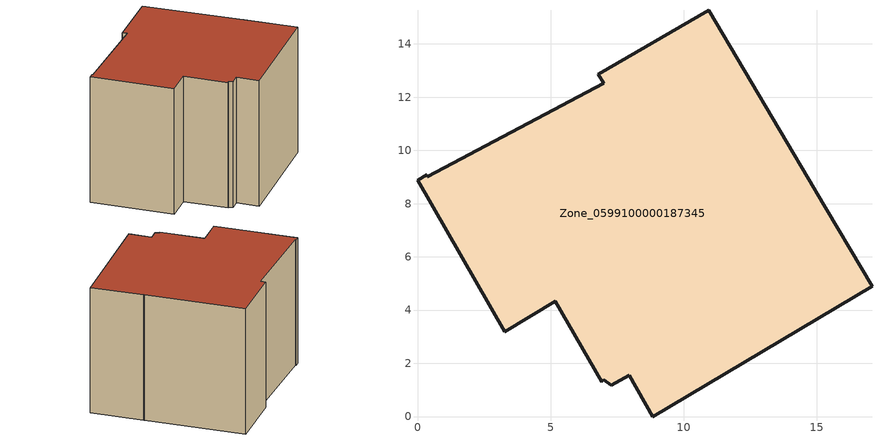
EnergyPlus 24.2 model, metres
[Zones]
Zone_0599100000187345
 floor ground (C_G): 8.84,0 7.95,1.55 7.28,1.17 7.01,1.39 6.92,1.3 5.18,4.33 3.27,3.19 0,8.87 0.34,9.08 0.37,9.01 7,12.52 6.8,12.87 10.95,15.26 14.94,8.51 14.97,8.46 17.08,4.89 z0
 wall outside (C_F): 0,8.87 3.27,3.19 5.18,4.33 6.92,1.3 7.01,1.39 7.28,1.17 7.95,1.55 8.84,0 17.08,4.89 14.97,8.46 14.94,8.51 10.95,15.26 6.8,12.87 7,12.52 0.37,9.01 0.34,9.08 0,8.87 z0:10.27
 roof outside (C_R): 14.94,8.51 10.95,15.26 6.8,12.87 7,12.52 0.37,9.01 0.34,9.08 0,8.87 3.27,3.19 5.18,4.33 6.92,1.3 7.01,1.39 7.28,1.17 7.95,1.55 8.84,0 17.08,4.89 14.97,8.46 z10.27
[BUILDING]
Pand.0599100000187345: North Axis=0; Terrain=City; Loads Convergence Tolerance Value=0.04; Temperature Convergence Tolerance Value=0.4; Solar Distribution=FullExterior; Maximum Number of Warmup Days=25; Minimum Number of Warmup Days=1
[Site:Location]
Rotterdam.The.Hague.AP_ZH_NLD Design_Conditions: Latitude=51.96; Longitude=4.45; Time Zone=1; Elevation=-4.5
[SITE:GROUNDTEMPERATURE:BUILDINGSURFACE]
18, 18, 18, 18, 18, 18, 18, 18, 18, 18, 18, 18
[MATERIAL] Thermal Absorptance=0.9; Solar Absorptance=0.7; Visible Absorptance=0.7
Name | Roughness | Thickness | Conductivity | Density | Specific Heat
G.D.1965 | MediumSmooth | 0.15 | 1 | 540 | 1210
F.D.1965 | Rough | 0.3 | 0.857143 | 1920 | 840
R.D.1965 | MediumRough | 0.2 | 0.08 | 1500 | 1000
[CONSTRUCTION]
C_G: G.D.1965
C_F: F.D.1965
C_R: R.D.1965
[ZONE]
Zone_0599100000187345: Type=1; Multiplier=1; Ceiling Height=Autocalculate; Volume=Autocalculate; Floor Area=autocalculate; Part of Total Floor Area=Yes
[ZONEINFILTRATION:DESIGNFLOWRATE]
Infil_Zone_0599100000187345: Zone or ZoneList or Space or SpaceList=Zone_0599100000187345; Schedule=AlwaysOn; Design Flow Rate Calculation Method=Flow/Area; Flow Rate per Floor Area=0.0042; Constant Term Coefficient=1; Temperature Term Coefficient=0; Velocity Term Coefficient=0; Velocity Squared Term Coefficient=0
[HVACTEMPLATE:ZONE:IDEALLOADSAIRSYSTEM]
Zone_0599100000187345: Maximum Heating Supply Air Temperature=50; Minimum Cooling Supply Air Temperature=13; Maximum Heating Supply Air Humidity Ratio=0.0156; Minimum Cooling Supply Air Humidity Ratio=0.0077; Heating Limit=NoLimit; Cooling Limit=NoLimit; Dehumidification Control Type=ConstantSensibleHeatRatio; Cooling Sensible Heat Ratio=0.7; Dehumidification Setpoint=60; Humidification Control Type=None; Humidification Setpoint=30; Outdoor Air Method=None; Outdoor Air Flow Rate per Person=0.00944; Outdoor Air Flow Rate per Zone Floor Area=0; Outdoor Air Flow Rate per Zone=0; Demand Controlled Ventilation Type=None; Outdoor Air Economizer Type=NoEconomizer; Heat Recovery Type=None; Sensible Heat Recovery Effectiveness=0.7; Latent Heat Recovery Effectiveness=0.65
[ZONECONTROL:THERMOSTAT]
ThermostatControl_Zone_0599100000187345: Zone or ZoneList=Zone_0599100000187345; Control Type Schedule=DualSetpointControlType; Control 1=Thermostat_Zone_0599100000187345; Temperature Difference Between Cutout And Setpoint=0
[THERMOSTATSETPOINT:DUALSETPOINT]
Thermostat_Zone_0599100000187345: Heating Setpoint Temperature Schedule=HeatingSetpoint_Zone_0599100000187345; Cooling Setpoint Temperature Schedule=CoolingSetpoint_Zone_0599100000187345
[SCHEDULE:COMPACT]
HeatingSetpoint_Zone_0599100000187345: Through: 12/31, For: AllDays, Until: 24:00, 21
CoolingSetpoint_Zone_0599100000187345: Through: 12/31, For: AllDays, Until: 24:00, 24
DualSetpointControlType: Through: 12/31, For: AllDays, Until: 24:00, 4
AlwaysOn: Through: 12/31, For: AllDays, Until: 24:00, 1
